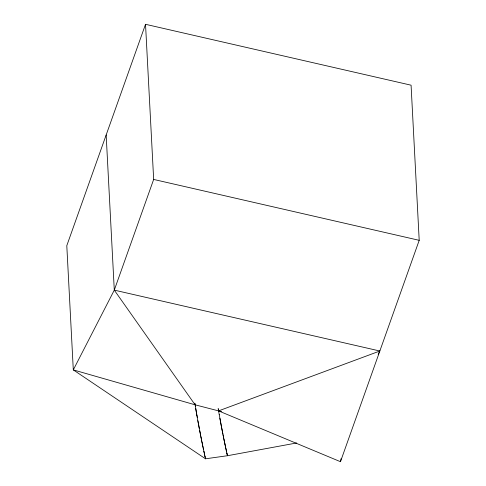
<?xml version="1.0" encoding="UTF-8"?>
<svg xmlns="http://www.w3.org/2000/svg" width="486" height="486" viewBox="0 0 486 486"><rect width="100%" height="100%" fill="white"/><g stroke="black" fill="none" stroke-linecap="round" stroke-linejoin="round"><path stroke-width="0.73" d="M340.473 461.7L419.205 240.327L411.077 85.19L145.527 24.3L66.795 245.673L73.301 369.889L195.105 404.814L218.579 410.889L340.473 461.7L341.026 458.748M296.648 442.971L227.418 455.734L205.499 458.802L73.301 369.889L114.289 290.124L153.661 179.437L145.527 24.3M378.187 354.422L379.821 350.613M219.265 414.789L218.579 410.883L379.839 351.014L114.289 290.124L106.161 134.987M218.579 410.889L221.555 411.49M153.661 179.437L419.205 240.327M114.289 290.124L195.105 404.814M227.199 454.744L227.369 455.534M227.327 455.339L227.418 455.734M205.28 457.812L205.457 458.608M205.414 458.407L205.499 458.802M226.98 453.742L226.47 451.379M226.938 453.541L227.065 454.143M227.023 453.942L227.241 454.945M205.068 456.816L204.679 455.03M205.019 456.615L205.329 458.012M226.804 452.94L226.895 453.341M204.551 454.453L204.691 455.096M204.892 456.008L204.977 456.415M226.16 449.921L226.282 450.51M226.221 450.218L226.409 451.093M226.342 450.801L226.488 451.464M204.242 452.995L204.369 453.578M204.302 453.286L204.491 454.161M204.43 453.869L204.606 454.683M225.844 448.45L225.65 447.533M225.783 448.153L226.13 449.793M225.905 448.748L226.063 449.471M203.865 451.221L203.992 451.816M204.114 452.405L203.355 448.797M204.053 452.114L204.205 452.806M225.31 445.917L225.449 446.567M225.267 445.717L225.662 447.588M203.397 449.003L203.531 449.641M224.903 443.961L225.054 444.684M225.176 445.291L224.095 440.043L224.186 440.486M225.158 445.182L225.358 446.142M203.263 448.359L202.814 446.197M203.221 448.159L203.44 449.216M224.799 443.481L224.909 443.997M202.723 445.759L202.34 443.925M202.711 445.705L203.081 447.497M224.368 441.373L224.544 442.254M202.176 443.111L202.358 443.997M202.449 444.441L202.632 445.322M223.754 438.384L223.906 439.137M223.876 438.992L224.034 439.739M224.01 439.636L224.107 440.116M201.842 441.482L201.969 442.096M201.933 441.908L202.091 442.679M202.055 442.509L202.212 443.275M223.414 436.701L223.141 435.347M223.402 436.647L223.536 437.297M223.524 437.254L223.663 437.929M223.645 437.856L223.736 438.299M201.714 440.851L201.319 438.87M201.684 440.693L201.811 441.324M223.031 434.806L223.177 435.535M201.119 437.892L201.265 438.597M201.228 438.415L201.356 439.052M222.776 433.506L222.594 432.576M222.74 433.336L222.867 433.968M222.813 433.7L223.05 434.891M200.906 436.823L200.675 435.644M200.858 436.574L201.046 437.497M200.979 437.181L201.137 437.959M222.527 432.248L222.333 431.264M222.631 432.765L222.205 430.602M200.59 435.207L200.293 433.694M200.554 435.019L200.694 435.723M222.072 429.934L222.138 430.268M222.224 430.693L221.974 429.417A122.108 7.156 82 0 1 221.604 427.48M200.183 433.129L200.305 433.761M200.384 434.15L200.475 434.606M222.017 429.63L221.549 427.194M200.111 432.771L197.766 420.202M200.202 433.233L200.062 432.491A122.108 7.156 82 0 1 199.685 430.547M219.241 414.655L221.27 425.736M221.252 425.639L221.361 426.216M221.349 426.167L221.452 426.696M221.44 426.623L221.519 427.054M197.784 420.299L197.28 417.45M197.231 417.201L197.31 417.644M196.836 414.953L196.915 415.402M196.891 415.263L197.024 416.016M196.994 415.852L197.152 416.751M197.14 416.678L197.243 417.261M218.439 410.093L218.597 410.974M196.49 412.966L196.617 413.689M196.757 414.497L195.384 406.49M196.739 414.394L196.86 415.087M218.171 408.55L218.263 409.066M218.232 408.908L218.475 410.287M194.995 404.158L195.317 406.096M195.311 406.065L195.402 406.6M194.825 403.137L194.886 403.514M194.856 403.313L195.074 404.631M221.203 425.372A106.726 6.257 82 0 1 219.872 418.179M199.284 428.439A106.726 6.257 82 0 1 197.954 421.247M196.32 411.976A111.798 6.549 82 0 1 195.718 408.477"/></g></svg>
